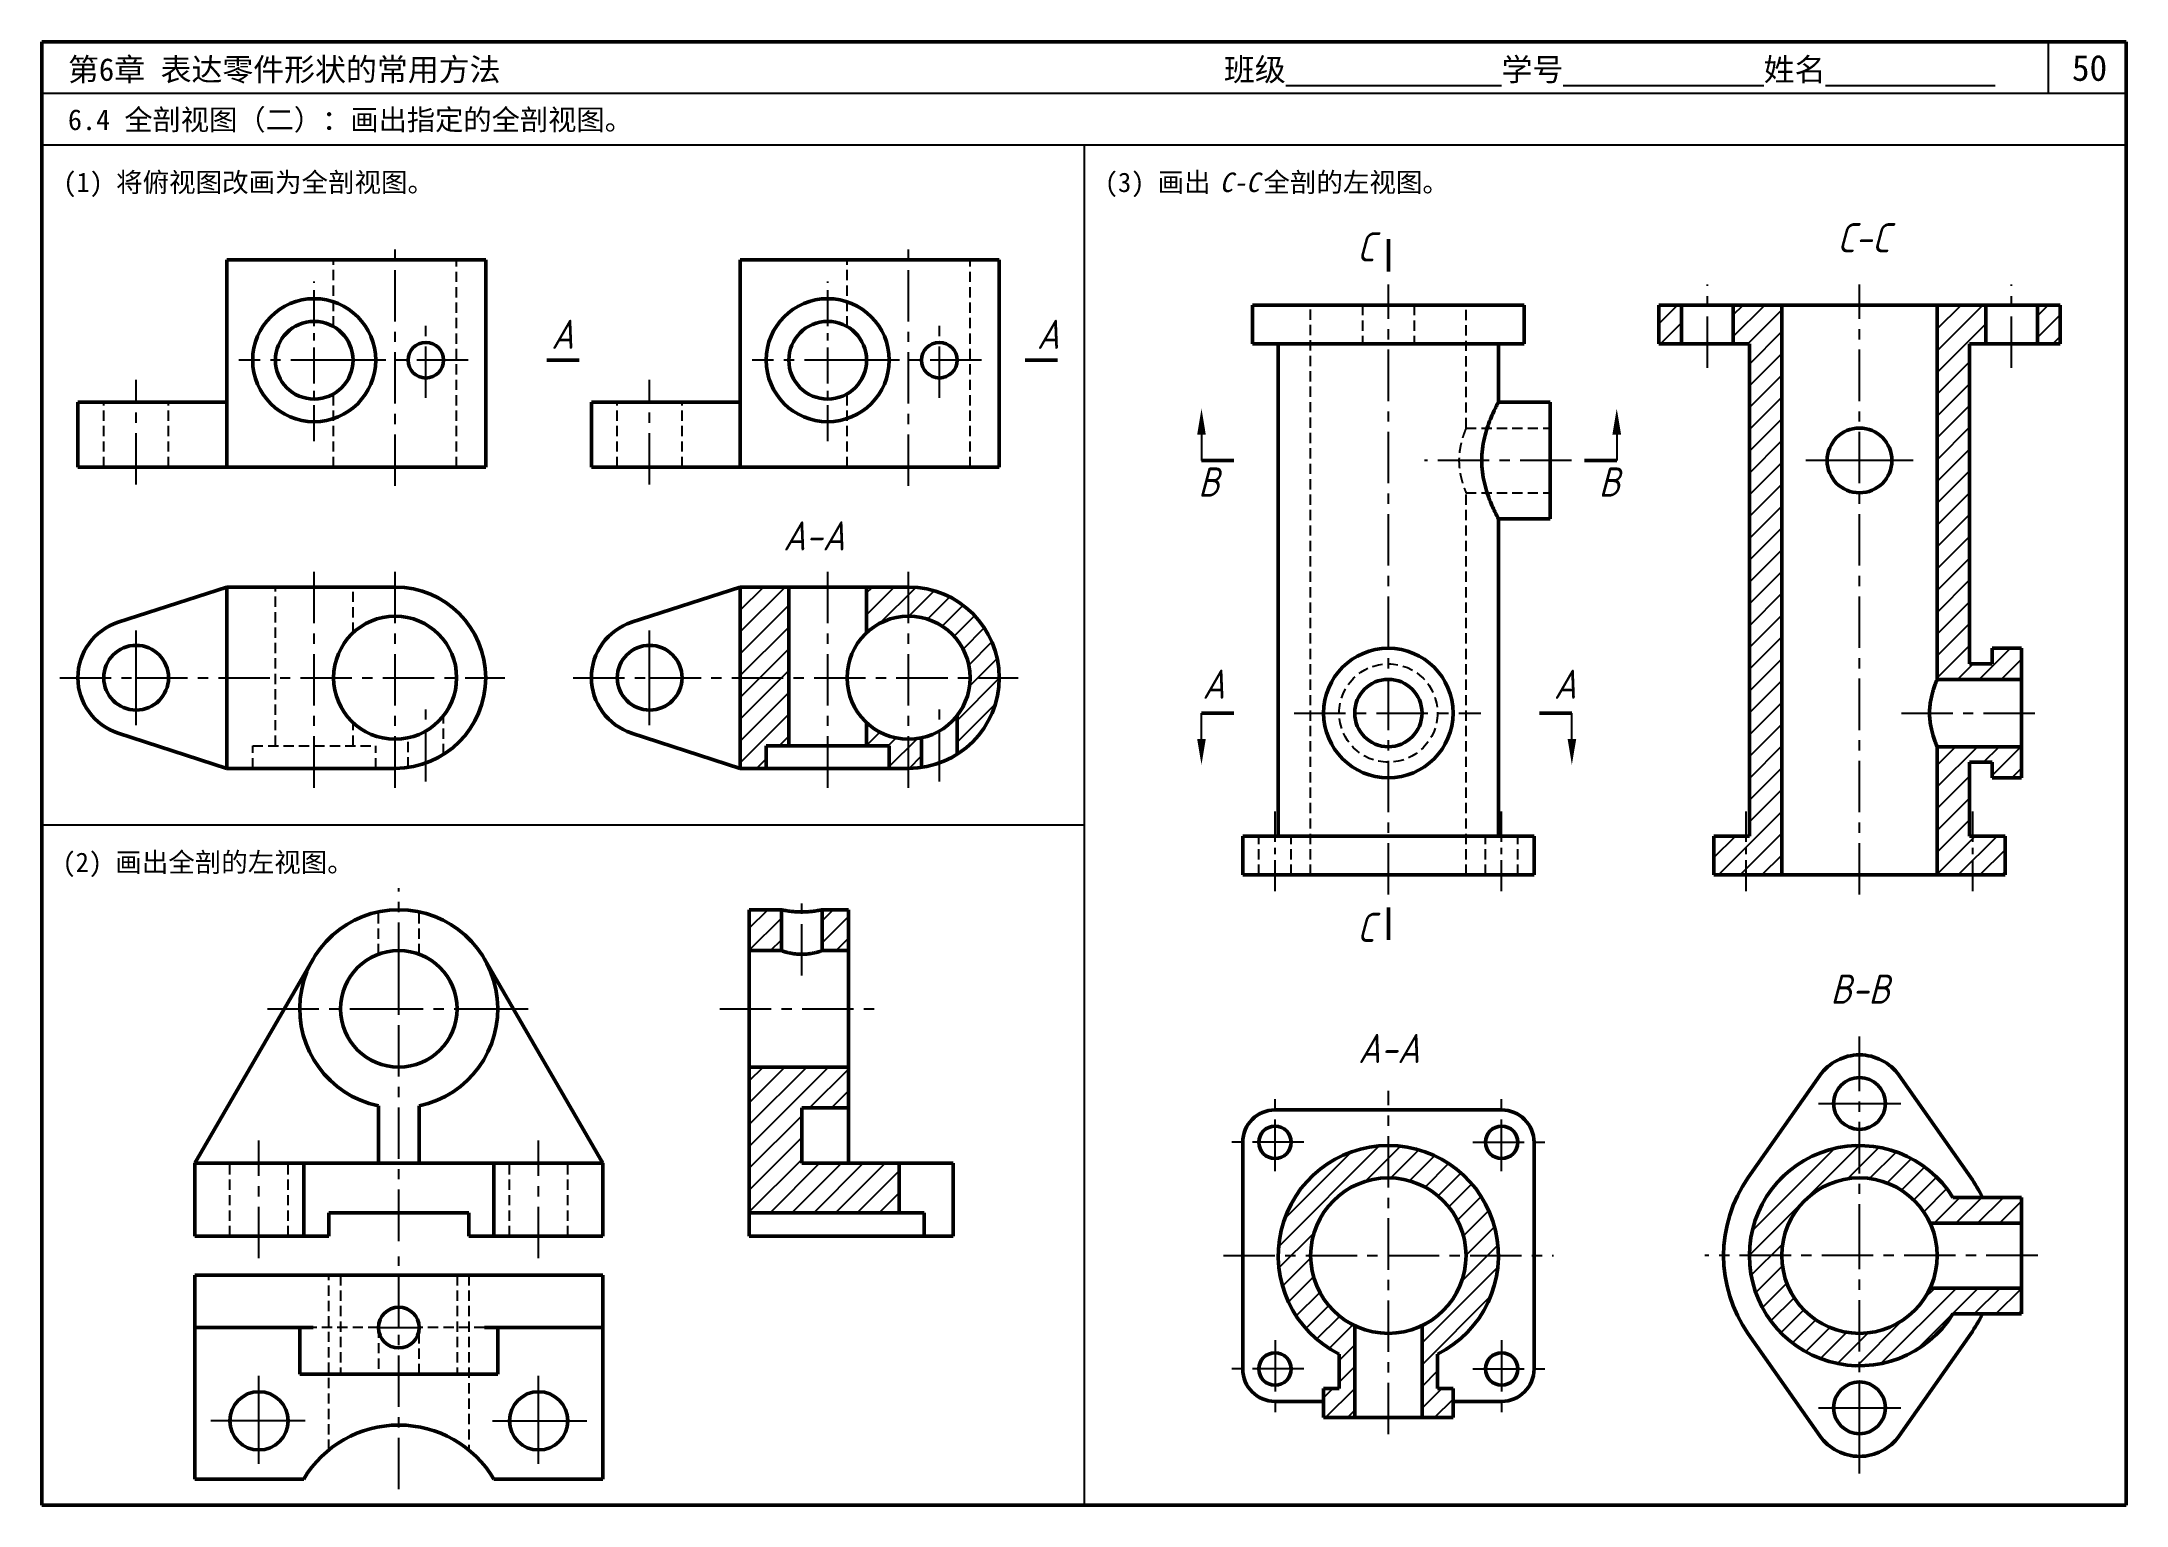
# Model space of a CAD drawing. Header units: millimetres. Extents: x 0 to 322, y 0 to 226.
import ezdxf

# ---------------------------------------------------------------- set-up
doc = ezdxf.new("R2010")
doc.units = ezdxf.units.MM
doc.header["$LTSCALE"] = 0.25
doc.linetypes.add('CENTER', pattern=[50.8, 31.75, -6.35, 6.35, -6.35])
doc.linetypes.add('HIDDEN', pattern=[9.525, 6.35, -3.175])
for name, color, linetype in [('点画线层', 7, 'CENTER'), ('答案', 1, 'Continuous'), ('细实线层', 7, 'Continuous'), ('虚线层', 7, 'HIDDEN')]:
    doc.layers.add(name, color=color, linetype=linetype)
doc.layers.add('粗实线层', color=7, linetype='Continuous', lineweight=50)
doc.styles.get("Standard").update_dxf_attribs({"font": 'gbeitc.shx', "height": 4.5, "bigfont": 'gbcbig.shx'})
doc.styles.add('宋体', font='SimSun.ttf', dxfattribs={"height": 3.5})
doc.styles.add('宋体-斜体', font='SimSun.ttf', dxfattribs={"oblique": 15, "height": 3})
pattern_1 = [(45, (-6, -2.1765), (-1.683798, 1.683798), [])]

msp = doc.modelspace()

# ---------------------------------------------------------------- hatches: boundary and pattern name
at = {"layer": '答案'}
h = msp.add_hatch(dxfattribs=at)
h.set_pattern_fill('ANSI31', color=256, scale=0.75)
h.paths.add_polyline_path([(253.29, 185.34), (249.79, 185.34), (249.79, 179.34), (253.29, 179.34)])
h.paths.add_polyline_path([(268.79, 185.34), (261.29, 185.34), (261.29, 179.34), (263.79, 179.34), (263.79, 103.34), (263.29, 103.34), (263.29, 97.34), (268.79, 97.34)])
h.paths.add_polyline_path([(263.29, 103.34), (258.29, 103.34), (258.29, 97.34), (263.29, 97.34)])
h.paths.add_polyline_path([(311.79, 185.34), (308.29, 185.34), (308.29, 179.34), (311.79, 179.34)])
h.paths.add_polyline_path([(300.29, 185.34), (292.79, 185.34), (292.79, 127.54), (305.79, 127.54), (305.79, 132.34), (301.29, 132.34), (301.29, 129.94), (297.79, 129.94), (297.79, 179.34), (300.29, 179.34)])
h.paths.add_polyline_path([(297.79, 114.74), (301.29, 114.74), (301.29, 112.34), (305.79, 112.34), (305.79, 117.14), (292.79, 117.14), (292.79, 97.34), (298.29, 97.34), (298.29, 103.34), (297.79, 103.34)])
h.paths.add_polyline_path([(303.29, 103.34), (298.29, 103.34), (298.29, 97.34), (303.29, 97.34)], flags=17)
h = msp.add_hatch(dxfattribs=at)
h.set_pattern_fill('ANSI31', color=256, scale=0.75)
h.paths.add_polyline_path([(115.41, 141.79), (107.91, 141.79), (107.91, 127.79), (115.41, 127.79)])
h.paths.add_polyline_path([(115.41, 127.79), (107.91, 127.79), (107.91, 113.79), (111.91, 113.79), (111.91, 117.29), (115.41, 117.29)])
h.paths.add_polyline_path([(133.91, 141.79), (127.41, 141.79), (127.41, 134.72, -0.190641), (133.91, 137.29)])
h.paths.add_polyline_path([(133.91, 141.79), (133.91, 137.29, -0.414214), (143.41, 127.79), (147.91, 127.79, 0.414214)])
h.paths.add_polyline_path([(147.91, 127.79), (143.41, 127.79, -0.166731), (141.41, 121.96), (141.41, 115.97, 0.256792)])
h.paths.add_polyline_path([(135.91, 118.5, -0.053078), (133.91, 118.29), (133.91, 113.79, 0.035852), (135.91, 113.93)])
h.paths.add_polyline_path([(133.91, 118.29, -0.190641), (127.41, 120.86), (127.41, 117.29), (130.91, 117.29), (130.91, 113.79), (133.91, 113.79)])
h = msp.add_hatch(dxfattribs=at)
h.set_pattern_fill('ANSI31', color=256, scale=0.75)
h.paths.add_polyline_path([(114.25, 91.96), (109.3, 91.96), (109.3, 85.66), (114.25, 85.66)])
h.paths.add_polyline_path([(124.6, 91.96), (120.55, 91.96), (120.55, 85.66), (124.6, 85.66)])
h = msp.add_hatch(dxfattribs=at)
h.set_pattern_fill('ANSI31', color=256, scale=0.75)
h.paths.add_polyline_path([(124.6, 67.66), (109.3, 67.66), (109.3, 45.16), (132.45, 45.16), (132.45, 52.81), (117.4, 52.81), (117.4, 61.36), (124.6, 61.36)])
at = {"layer": '细实线层'}
h = msp.add_hatch(dxfattribs=at)
h.set_pattern_fill('ANSI31', color=256, scale=0.75, style=0)
h.set_pattern_definition(pattern_1)
h.paths.add_polyline_path([(213.21, 27.74), (213.21, 13.55), (218.01, 13.55), (218.01, 18.05), (215.61, 18.05), (215.61, 23.34, 4.237708), (200.41, 23.34), (200.41, 18.05), (198.01, 18.05), (198.01, 13.55), (202.81, 13.55), (202.81, 27.74, -4.387462)])
h = msp.add_hatch(dxfattribs=at)
h.set_pattern_fill('ANSI31', color=256, scale=0.75, style=0)
h.set_pattern_definition(pattern_1)
h.paths.add_polyline_path([(295.22, 29.55), (305.79, 29.55), (305.79, 33.55), (291.7, 33.55, -4.581742), (291.7, 43.55), (305.79, 43.55), (305.79, 47.55), (295.22, 47.55, 3.491356)])

# ---------------------------------------------------------------- linework, layer by layer
at = {"lineweight": 50}
for p, q in [((322, 226), (0, 226)), ((0, 226), (0, 0)), ((322, 0), (322, 226)), ((0, 0), (322, 0))]:
    msp.add_line(p, q, dxfattribs=at)
for p, q in [((310, 218), (310, 226)), ((322, 218), (0, 218)), ((322, 210), (0, 210)), ((161, 210), (161, 0)), ((161, 105), (0, 105))]:
    msp.add_line(p, q)
at = {"layer": '点画线层'}
for p, q in [((54.59, 157.41), (54.59, 195.51)), ((133.91, 157.41), (133.91, 195.51)), ((208.01, 94.31), (208.01, 188.5)), ((280.79, 94.31), (280.79, 188.5)), ((59.34, 171), (59.34, 182.65)), ((138.66, 171), (138.66, 182.65)), ((46.43, 176.82), (30.43, 176.82)), ((65.86, 176.82), (46.43, 176.82)), ((125.75, 176.82), (109.75, 176.82)), ((145.18, 176.82), (125.75, 176.82)), ((14.59, 157.61), (14.59, 173.8)), ((93.91, 157.61), (93.91, 173.8)), ((236.29, 161.34), (213.61, 161.34)), ((42.09, 110.81), (42.09, 145.35)), ((54.59, 110.81), (54.59, 145.35)), ((121.41, 110.81), (121.41, 145.35)), ((133.91, 110.81), (133.91, 145.35)), ((2.78, 127.79), (14.59, 127.79)), ((14.59, 127.79), (71.52, 127.79)), ((82.1, 127.79), (93.91, 127.79)), ((93.91, 127.79), (150.84, 127.79)), ((59.34, 111.79), (59.34, 123.44)), ((193.48, 122.34), (222.28, 122.34)), ((55.16, 82.06), (55.16, 95.3)), ((55.16, 76.66), (55.16, 82.06)), ((34.89, 76.66), (51.55, 76.66)), ((51, 76.66), (67.51, 76.66)), ((55.16, 40.81), (55.16, 76.66)), ((67.51, 76.66), (75.14, 76.66)), ((280.79, 66.05), (280.79, 72.41)), ((280.79, 38.55), (280.79, 66.05)), ((190.51, 51.61), (190.51, 62.84)), ((208.01, 10.98), (208.01, 63.99)), ((225.51, 51.61), (225.51, 62.84)), ((33.56, 38.16), (33.56, 56.32)), ((76.76, 38.16), (76.76, 56.32)), ((194.95, 56.05), (183.72, 56.05)), ((221.07, 56.05), (232.3, 56.05)), ((55.16, 27.44), (55.16, 38.42)), ((182.54, 38.55), (233.53, 38.55)), ((308.31, 38.55), (256.88, 38.55)), ((280.79, 11.05), (280.79, 38.55)), ((52.01, 27.44), (58.31, 27.44)), ((55.16, 2.5), (55.16, 27.44)), ((190.51, 25.49), (190.51, 14.26)), ((225.51, 25.49), (225.51, 14.26)), ((194.95, 21.05), (183.72, 21.05)), ((221.07, 21.05), (232.3, 21.05)), ((280.79, 4.93), (280.79, 11.05))]:
    msp.add_line(p, q, dxfattribs=at)
at = {"layer": '点画线层', "ltscale": 0.7}
for p, q in [((42.09, 164.32), (42.09, 188.99)), ((121.41, 164.32), (121.41, 188.99))]:
    msp.add_line(p, q, dxfattribs=at)
at = {"layer": '点画线层', "ltscale": 0.6}
for p, q in [((190.51, 94.85), (190.51, 107.15)), ((225.51, 94.85), (225.51, 107.15))]:
    msp.add_line(p, q, dxfattribs=at)
at = {"layer": '答案', "linetype": 'CENTER'}
for p, q in [((257.29, 175.62), (257.29, 188.5)), ((304.29, 175.62), (304.29, 188.5)), ((138.66, 111.79), (138.66, 123.44)), ((287.25, 122.34), (308.06, 122.34)), ((117.4, 81.82), (117.4, 94.32)), ((104.75, 76.66), (129.28, 76.66))]:
    msp.add_line(p, q, dxfattribs=at)
at = {"layer": '答案', "lineweight": 50}
for p, q in [((249.79, 185.34), (249.79, 179.34)), ((253.29, 185.34), (249.79, 185.34)), ((253.29, 185.34), (261.29, 185.34)), ((253.29, 179.34), (253.29, 185.34)), ((261.29, 185.34), (261.29, 179.34)), ((268.79, 185.34), (261.29, 185.34)), ((268.79, 185.34), (292.79, 185.34)), ((268.79, 97.34), (268.79, 185.34)), ((292.79, 185.34), (292.79, 127.54)), ((300.29, 185.34), (292.79, 185.34)), ((300.29, 185.34), (308.29, 185.34)), ((300.29, 179.34), (300.29, 185.34)), ((311.79, 185.34), (308.29, 185.34)), ((308.29, 185.34), (308.29, 179.34)), ((311.79, 179.34), (311.79, 185.34)), ((249.79, 179.34), (253.29, 179.34)), ((261.29, 179.34), (253.29, 179.34)), ((261.29, 179.34), (263.79, 179.34)), ((263.79, 179.34), (263.79, 103.34)), ((297.79, 179.34), (300.29, 179.34)), ((297.79, 129.94), (297.79, 179.34)), ((308.29, 179.34), (300.29, 179.34)), ((308.29, 179.34), (311.79, 179.34)), ((91.13, 136.35), (107.91, 141.79)), ((107.91, 141.79), (107.91, 113.79)), ((115.41, 141.79), (107.91, 141.79)), ((115.41, 141.79), (127.41, 141.79)), ((115.41, 117.29), (115.41, 141.79)), ((133.91, 141.79), (127.41, 141.79)), ((127.41, 141.79), (127.41, 134.72)), ((301.29, 132.34), (301.29, 129.94)), ((305.79, 132.34), (301.29, 132.34)), ((305.79, 127.54), (305.79, 132.34)), ((301.29, 129.94), (297.79, 129.94)), ((292.79, 127.54), (305.79, 127.54)), ((305.79, 127.54), (305.79, 117.14)), ((107.91, 113.79), (91.13, 119.23)), ((127.41, 120.86), (127.41, 117.29)), ((141.41, 121.96), (141.41, 115.97)), ((111.91, 117.29), (115.41, 117.29)), ((111.91, 113.79), (111.91, 117.29)), ((127.41, 117.29), (115.41, 117.29)), ((127.41, 117.29), (130.91, 117.29)), ((130.91, 117.29), (130.91, 113.79)), ((135.91, 113.93), (135.91, 118.5)), ((292.79, 117.14), (292.79, 97.34)), ((305.79, 117.14), (292.79, 117.14)), ((305.79, 112.34), (305.79, 117.14)), ((107.91, 113.79), (111.91, 113.79)), ((130.91, 113.79), (111.91, 113.79)), ((130.91, 113.79), (133.91, 113.79)), ((297.79, 114.74), (301.29, 114.74)), ((297.79, 103.34), (297.79, 114.74)), ((301.29, 114.74), (301.29, 112.34)), ((301.29, 112.34), (305.79, 112.34)), ((263.79, 103.34), (258.29, 103.34)), ((258.29, 103.34), (258.29, 97.34)), ((303.29, 103.34), (297.79, 103.34)), ((303.29, 97.34), (303.29, 103.34)), ((258.29, 97.34), (268.79, 97.34)), ((292.79, 97.34), (268.79, 97.34)), ((292.79, 97.34), (303.29, 97.34)), ((109.3, 91.96), (109.3, 85.66)), ((114.25, 91.96), (109.3, 91.96)), ((114.25, 85.66), (114.25, 91.96)), ((124.6, 91.96), (120.55, 91.96)), ((120.55, 91.96), (120.55, 85.66)), ((124.6, 85.66), (124.6, 91.96)), ((109.3, 67.66), (109.3, 85.66)), ((109.3, 85.66), (114.25, 85.66)), ((120.55, 85.66), (124.6, 85.66)), ((124.6, 85.66), (124.6, 67.66)), ((109.3, 67.66), (109.3, 45.16)), ((124.6, 67.66), (109.3, 67.66)), ((124.6, 52.81), (124.6, 67.66)), ((124.6, 61.36), (117.4, 61.36)), ((117.4, 61.36), (117.4, 52.81)), ((132.45, 52.81), (117.4, 52.81)), ((140.8, 52.81), (132.45, 52.81)), ((132.45, 45.16), (132.45, 52.81)), ((140.8, 41.56), (140.8, 52.81)), ((109.3, 41.56), (109.3, 45.16)), ((109.3, 45.16), (132.45, 45.16)), ((132.45, 45.16), (136.29, 45.16)), ((136.29, 45.16), (136.29, 41.56)), ((136.29, 41.56), (109.3, 41.56)), ((136.29, 41.56), (140.8, 41.56))]:
    msp.add_line(p, q, dxfattribs=at)
at = {"layer": '答案'}
msp.add_line((289.07, 161.34), (272.48, 161.34), dxfattribs=at)
at = {"layer": '答案', "linetype": 'CENTER', "ltscale": 0.6}
for p, q in [((263.29, 94.85), (263.29, 107.15)), ((298.29, 94.85), (298.29, 107.15))]:
    msp.add_line(p, q, dxfattribs=at)
at = {"layer": '答案', "lineweight": 50}
for centre, radius in [((280.79, 161.34), 5), ((133.91, 127.79), 9.5), ((93.91, 127.79), 5)]:
    msp.add_circle(centre, radius, dxfattribs=at)
for centre, radius, start, end in [((133.91, 127.79), 14, 270, 90), ((93.91, 127.79), 9, 107.9628, 252.0372)]:
    msp.add_arc(centre, radius, start, end, dxfattribs=at)
for points, knots in [([(292.79, 117.14), (292.79, 117.14), (292.78, 117.17), (292.72, 117.3), (292.68, 117.4), (292.57, 117.67), (292.51, 117.84), (292.37, 118.22), (292.29, 118.43), (292.14, 118.89), (292.07, 119.15), (291.92, 119.71), (291.85, 120.01), (291.73, 120.65), (291.69, 120.99), (291.62, 121.66), (291.61, 122), (291.61, 122.67), (291.62, 123.01), (291.69, 123.68), (291.73, 124.02), (291.85, 124.66), (291.92, 124.96), (292.07, 125.53), (292.14, 125.78), (292.29, 126.24), (292.37, 126.46), (292.51, 126.84), (292.57, 127), (292.68, 127.27), (292.72, 127.37), (292.78, 127.5), (292.79, 127.54), (292.79, 127.54)], [7.951084, 7.951084, 7.951084, 7.951084, 8.944256, 8.944256, 9.937428, 9.937428, 10.930599, 10.930599, 11.923771, 11.923771, 12.91837, 12.91837, 13.91297, 13.91297, 14.907569, 14.907569, 15.902168, 15.902168, 16.896767, 16.896767, 17.891367, 17.891367, 18.885966, 18.885966, 19.880565, 19.880565, 20.873737, 20.873737, 21.866909, 21.866909, 22.860081, 22.860081, 23.853252, 23.853252, 23.853252, 23.853252]), ([(114.25, 91.96), (114.25, 91.96), (114.27, 91.95), (114.35, 91.94), (114.41, 91.92), (114.57, 91.89), (114.67, 91.87), (114.9, 91.83), (115.03, 91.81), (115.31, 91.77), (115.47, 91.75), (115.81, 91.71), (116, 91.69), (116.39, 91.66), (116.59, 91.65), (117, 91.63), (117.2, 91.63), (117.6, 91.63), (117.8, 91.63), (118.21, 91.65), (118.41, 91.66), (118.8, 91.69), (118.99, 91.71), (119.33, 91.75), (119.49, 91.77), (119.77, 91.81), (119.9, 91.83), (120.13, 91.87), (120.23, 91.89), (120.39, 91.92), (120.45, 91.94), (120.53, 91.95), (120.55, 91.96), (120.55, 91.96)], [5.289922, 5.289922, 5.289922, 5.289922, 5.951142, 5.951142, 6.612361, 6.612361, 7.273581, 7.273581, 7.9348, 7.9348, 8.596061, 8.596061, 9.257322, 9.257322, 9.918583, 9.918583, 10.579845, 10.579845, 11.241106, 11.241106, 11.902367, 11.902367, 12.563628, 12.563628, 13.224889, 13.224889, 13.886109, 13.886109, 14.547328, 14.547328, 15.208547, 15.208547, 15.869767, 15.869767, 15.869767, 15.869767]), ([(120.55, 85.66), (120.55, 85.66), (120.53, 85.65), (120.45, 85.62), (120.39, 85.6), (120.23, 85.55), (120.13, 85.52), (119.9, 85.45), (119.77, 85.41), (119.49, 85.34), (119.33, 85.3), (118.99, 85.23), (118.81, 85.2), (118.42, 85.15), (118.22, 85.12), (117.81, 85.09), (117.6, 85.09), (117.2, 85.09), (117, 85.09), (116.59, 85.12), (116.39, 85.15), (116, 85.2), (115.81, 85.23), (115.47, 85.3), (115.31, 85.34), (115.04, 85.41), (114.9, 85.45), (114.67, 85.52), (114.57, 85.55), (114.41, 85.6), (114.35, 85.62), (114.27, 85.65), (114.25, 85.66), (114.25, 85.66)], [5.322738, 5.322738, 5.322738, 5.322738, 5.987891, 5.987891, 6.653043, 6.653043, 7.318196, 7.318196, 7.983348, 7.983348, 8.64888, 8.64888, 9.314412, 9.314412, 9.979944, 9.979944, 10.645476, 10.645476, 11.311008, 11.311008, 11.976541, 11.976541, 12.642073, 12.642073, 13.307605, 13.307605, 13.972757, 13.972757, 14.63791, 14.63791, 15.303062, 15.303062, 15.968215, 15.968215, 15.968215, 15.968215])]:
    msp.add_open_spline(points, degree=3, knots=knots, dxfattribs=at)
at = {"layer": '粗实线层'}
for p, q in [((208.01, 195.5), (208.01, 190.5)), ((28.59, 170.32), (28.59, 192.32)), ((54.59, 192.32), (28.59, 192.32)), ((68.59, 192.32), (54.59, 192.32)), ((68.59, 160.32), (68.59, 192.32)), ((107.91, 170.32), (107.91, 192.32)), ((133.91, 192.32), (107.91, 192.32)), ((147.91, 192.32), (133.91, 192.32)), ((147.91, 160.32), (147.91, 192.32)), ((187.01, 185.34), (190.82, 185.34)), ((187.01, 185.34), (187.01, 179.34)), ((190.82, 185.34), (201.87, 185.34)), ((201.87, 185.34), (214.15, 185.34)), ((214.15, 185.34), (225.2, 185.34)), ((225.2, 185.34), (229.01, 185.34)), ((229.01, 185.34), (229.01, 179.34)), ((187.01, 179.34), (190.82, 179.34)), ((190.82, 179.34), (201.87, 179.34)), ((191.01, 103.34), (191.01, 179.34)), ((201.87, 179.34), (214.15, 179.34)), ((214.15, 179.34), (225.2, 179.34)), ((225.01, 170.34), (225.01, 179.34)), ((225.2, 179.34), (229.01, 179.34)), ((78.02, 176.82), (83.02, 176.82)), ((151.9, 176.82), (156.9, 176.82)), ((11.81, 170.32), (5.59, 170.32)), ((5.59, 160.32), (5.59, 170.32)), ((28.59, 170.32), (11.81, 170.32)), ((28.59, 160.32), (28.59, 170.32)), ((91.13, 170.32), (84.91, 170.32)), ((84.91, 160.32), (84.91, 170.32)), ((107.91, 170.32), (91.13, 170.32)), ((107.91, 160.32), (107.91, 170.32)), ((225.01, 170.34), (233.01, 170.34)), ((233.01, 170.34), (233.01, 161.34)), ((179.15, 161.34), (184.15, 161.34)), ((233.01, 161.34), (233.01, 152.34)), ((238.29, 161.34), (243.29, 161.34)), ((5.59, 160.32), (11.81, 160.32)), ((11.81, 160.32), (28.59, 160.32)), ((54.59, 160.32), (28.59, 160.32)), ((68.59, 160.32), (54.59, 160.32)), ((84.91, 160.32), (91.13, 160.32)), ((91.13, 160.32), (107.91, 160.32)), ((133.91, 160.32), (107.91, 160.32)), ((147.91, 160.32), (133.91, 160.32)), ((225.01, 103.34), (225.01, 152.34)), ((225.01, 152.34), (233.01, 152.34)), ((11.81, 136.35), (28.59, 141.79)), ((28.59, 141.79), (54.59, 141.79)), ((28.59, 113.79), (28.59, 141.79)), ((28.59, 113.79), (11.81, 119.23)), ((179.15, 122.34), (184.15, 122.34)), ((231.36, 122.34), (236.36, 122.34)), ((54.59, 113.79), (28.59, 113.79)), ((185.51, 97.34), (185.51, 103.34)), ((190.51, 103.34), (185.51, 103.34)), ((225.51, 103.34), (190.51, 103.34)), ((230.51, 103.34), (225.51, 103.34)), ((230.51, 97.34), (230.51, 103.34)), ((185.51, 97.34), (190.51, 97.34)), ((190.51, 97.34), (225.51, 97.34)), ((225.51, 97.34), (230.51, 97.34)), ((208.01, 87.31), (208.01, 92.31)), ((23.66, 52.81), (41.93, 84.33)), ((68.4, 84.33), (86.66, 52.81)), ((263.61, 50.61), (274.66, 66.36)), ((286.93, 66.36), (297.98, 50.61)), ((52.01, 52.81), (52.01, 61.68)), ((58.31, 61.68), (58.31, 52.81)), ((190.51, 61.05), (225.51, 61.05)), ((185.51, 21.05), (185.51, 56.05)), ((230.51, 56.05), (230.51, 21.05)), ((23.66, 41.56), (23.66, 52.81)), ((40.47, 52.81), (23.66, 52.81)), ((40.47, 41.56), (40.47, 52.81)), ((69.86, 52.81), (40.47, 52.81)), ((69.86, 41.56), (69.86, 52.81)), ((86.66, 52.81), (69.86, 52.81)), ((86.66, 41.56), (86.66, 52.81)), ((44.36, 45.16), (65.96, 45.16)), ((44.36, 41.56), (44.36, 45.16)), ((65.96, 45.16), (65.96, 41.56)), ((305.79, 47.55), (295.22, 47.55)), ((305.79, 43.55), (305.79, 47.55)), ((291.7, 43.55), (305.79, 43.55)), ((305.79, 43.55), (305.79, 33.55)), ((23.66, 41.56), (40.47, 41.56)), ((40.47, 41.56), (44.36, 41.56)), ((65.96, 41.56), (69.86, 41.56)), ((69.86, 41.56), (86.66, 41.56)), ((23.66, 27.44), (23.66, 35.54)), ((23.66, 35.54), (41.93, 35.54)), ((41.93, 35.54), (68.4, 35.54)), ((68.4, 35.54), (86.66, 35.54)), ((86.66, 35.54), (86.66, 27.44)), ((305.79, 33.55), (291.7, 33.55)), ((305.79, 29.55), (305.79, 33.55)), ((295.22, 29.55), (305.79, 29.55)), ((23.66, 27.44), (41.93, 27.44)), ((23.66, 4.04), (23.66, 27.44)), ((39.86, 27.44), (39.86, 20.24)), ((68.4, 27.44), (86.66, 27.44)), ((70.46, 27.44), (70.46, 20.24)), ((86.66, 27.44), (86.66, 4.04)), ((202.81, 13.55), (202.81, 27.74)), ((213.21, 27.74), (213.21, 13.55)), ((274.66, 10.74), (263.61, 26.49)), ((297.98, 26.49), (286.93, 10.74)), ((200.41, 23.34), (200.41, 18.05)), ((215.61, 18.05), (215.61, 23.34)), ((39.86, 20.24), (70.46, 20.24)), ((198.01, 18.05), (198.01, 13.55)), ((200.41, 18.05), (198.01, 18.05)), ((218.01, 18.05), (215.61, 18.05)), ((218.01, 13.55), (218.01, 18.05)), ((198.01, 16.05), (190.51, 16.05)), ((198.01, 13.55), (202.81, 13.55)), ((213.21, 13.55), (202.81, 13.55)), ((213.21, 13.55), (218.01, 13.55)), ((225.51, 16.05), (218.01, 16.05)), ((40.47, 4.04), (23.66, 4.04)), ((86.66, 4.04), (69.86, 4.04))]:
    msp.add_line(p, q, dxfattribs=at)
for centre, radius in [((42.09, 176.82), 9.5), ((121.41, 176.82), 9.5), ((42.09, 176.82), 6), ((121.41, 176.82), 6), ((59.34, 176.82), 2.75), ((138.66, 176.82), 2.75), ((54.59, 127.79), 9.5), ((14.59, 127.79), 5), ((208.01, 122.34), 10), ((208.01, 122.34), 5.2), ((55.16, 76.66), 9), ((280.79, 62.05), 4), ((190.51, 56.05), 2.5), ((225.51, 56.05), 2.5), ((208.01, 38.55), 12), ((280.79, 38.55), 12), ((55.16, 27.44), 3.15), ((190.51, 21.05), 2.5), ((225.51, 21.05), 2.5), ((33.56, 13.04), 4.5), ((76.76, 13.04), 4.5), ((280.79, 15.05), 4)]:
    msp.add_circle(centre, radius, dxfattribs=at)
for centre, radius, start, end in [((54.59, 127.79), 14, 270, 90), ((14.59, 127.79), 9, 107.9628, 252.0372), ((55.16, 76.66), 15.3, 281.8812, 258.1188), ((280.79, 62.05), 7.5, 35.0624, 144.9376), ((190.51, 56.05), 5, 90, 180), ((225.51, 56.05), 5, 0, 90), ((208.01, 38.55), 17, 296.5551, 243.4449), ((280.79, 38.55), 17, 31.9657, 328.0343), ((280.79, 38.55), 21, 144.9376, 215.0624), ((280.79, 38.55), 21, 25.3769, 35.0624), ((280.79, 38.55), 21, 324.9376, 334.6231), ((190.51, 21.05), 5, 180, 270), ((225.51, 21.05), 5, 270, 0), ((55.16, -4.71), 17.1, 30.7769, 149.2231), ((280.79, 15.05), 7.5, 215.0624, 324.9376)]:
    msp.add_arc(centre, radius, start, end, dxfattribs=at)
msp.add_open_spline([(225.01, 152.34), (225.01, 152.34), (224.98, 152.39), (224.86, 152.63), (224.77, 152.8), (224.54, 153.27), (224.4, 153.55), (224.1, 154.21), (223.93, 154.58), (223.62, 155.37), (223.45, 155.81), (223.13, 156.78), (222.98, 157.31), (222.72, 158.41), (222.61, 158.99), (222.47, 160.16), (222.43, 160.76), (222.43, 161.92), (222.47, 162.51), (222.61, 163.68), (222.72, 164.26), (222.98, 165.36), (223.13, 165.89), (223.45, 166.86), (223.62, 167.31), (223.93, 168.09), (224.1, 168.46), (224.4, 169.12), (224.54, 169.41), (224.77, 169.87), (224.86, 170.05), (224.98, 170.28), (225.01, 170.34), (225.01, 170.34)], degree=3, knots=[13.877576, 13.877576, 13.877576, 13.877576, 15.609189, 15.609189, 17.340803, 17.340803, 19.072417, 19.072417, 20.804031, 20.804031, 22.541811, 22.541811, 24.279591, 24.279591, 26.017371, 26.017371, 27.755151, 27.755151, 29.492932, 29.492932, 31.230712, 31.230712, 32.968492, 32.968492, 34.706272, 34.706272, 36.437886, 36.437886, 38.1695, 38.1695, 39.901113, 39.901113, 41.632727, 41.632727, 41.632727, 41.632727], dxfattribs=at)
at = {"layer": '细实线层'}
for p, q in [((179.15, 165.34), (179.15, 161.34)), ((243.29, 165.34), (243.29, 161.34)), ((91.13, 136.35), (107.91, 141.79)), ((107.91, 141.79), (133.91, 141.79)), ((14.59, 120.48), (14.59, 135.08)), ((93.91, 120.48), (93.91, 135.08)), ((107.91, 113.79), (91.13, 119.23)), ((179.15, 118.34), (179.15, 122.34)), ((236.36, 118.34), (236.36, 122.34)), ((133.91, 113.79), (107.91, 113.79)), ((276.79, 97.34), (284.79, 97.34)), ((274.46, 62.05), (287.17, 62.05)), ((109.3, 41.56), (109.3, 46.06)), ((109.3, 41.56), (113.8, 41.56)), ((33.56, 6.38), (33.56, 20)), ((76.76, 6.38), (76.76, 20)), ((40.68, 13.04), (26.12, 13.04)), ((69.65, 13.04), (84.21, 13.04)), ((274.46, 15.05), (287.17, 15.05))]:
    msp.add_line(p, q, dxfattribs=at)
for centre, radius, start, end in [((133.91, 127.79), 14, 270, 90), ((93.91, 127.79), 9, 107.9628, 252.0372)]:
    msp.add_arc(centre, radius, start, end, dxfattribs=at)
for points in [[(178.48, 165.34), (179.81, 165.34), (179.15, 169.34)], [(242.62, 165.34), (243.96, 165.34), (243.29, 169.34)], [(179.81, 118.34), (178.48, 118.34), (179.15, 114.34)], [(237.03, 118.34), (235.7, 118.34), (236.36, 114.34)]]:
    msp.add_solid(points, dxfattribs=at)
at = {"layer": '虚线层'}
for p, q in [((45.09, 182.02), (45.09, 192.32)), ((64.09, 160.32), (64.09, 192.32)), ((124.41, 182.02), (124.41, 192.32)), ((143.41, 160.32), (143.41, 192.32)), ((196.01, 97.34), (196.01, 185.34)), ((204.01, 185.34), (204.01, 179.34)), ((212.01, 185.34), (212.01, 179.34)), ((220.01, 166.34), (220.01, 185.34)), ((45.09, 160.32), (45.09, 171.63)), ((124.41, 160.32), (124.41, 171.63)), ((9.59, 160.32), (9.59, 170.32)), ((19.59, 160.32), (19.59, 170.32)), ((88.91, 160.32), (88.91, 170.32)), ((98.91, 160.32), (98.91, 170.32)), ((220.01, 166.34), (233.01, 166.34)), ((220.01, 97.34), (220.01, 156.34)), ((220.01, 156.34), (233.01, 156.34)), ((36.09, 117.29), (36.09, 141.79)), ((48.09, 134.72), (48.09, 141.79)), ((48.09, 117.29), (48.09, 120.86)), ((62.09, 115.97), (62.09, 121.96)), ((32.59, 117.29), (51.59, 117.29)), ((32.59, 113.79), (32.59, 117.29)), ((51.59, 113.79), (51.59, 117.29)), ((56.59, 113.93), (56.59, 118.5)), ((188.01, 97.34), (188.01, 103.34)), ((193.01, 97.34), (193.01, 103.34)), ((223.01, 97.34), (223.01, 103.34)), ((228.01, 97.34), (228.01, 103.34)), ((52.01, 85.09), (52.01, 91.63)), ((58.31, 85.09), (58.31, 91.63)), ((29.06, 41.56), (29.06, 52.81)), ((38.06, 41.56), (38.06, 52.81)), ((72.26, 41.56), (72.26, 52.81)), ((81.26, 41.56), (81.26, 52.81)), ((44.36, 8.55), (44.36, 35.54)), ((46.16, 35.54), (46.16, 20.24)), ((64.16, 35.54), (64.16, 20.24)), ((65.96, 35.54), (65.96, 8.55)), ((52.01, 27.44), (41.93, 27.44)), ((52.01, 27.44), (52.01, 20.24)), ((68.4, 27.44), (58.31, 27.44)), ((58.31, 20.24), (58.31, 27.44))]:
    msp.add_line(p, q, dxfattribs=at)
msp.add_circle((208.01, 122.34), 7.6, dxfattribs=at)
msp.add_open_spline([(220.01, 166.34), (220.01, 166.34), (220, 166.31), (219.95, 166.18), (219.91, 166.08), (219.81, 165.82), (219.75, 165.66), (219.62, 165.3), (219.55, 165.09), (219.41, 164.65), (219.34, 164.4), (219.21, 163.86), (219.14, 163.57), (219.04, 162.95), (218.99, 162.63), (218.94, 161.98), (218.92, 161.65), (218.92, 161.02), (218.94, 160.69), (218.99, 160.04), (219.04, 159.72), (219.14, 159.1), (219.21, 158.81), (219.34, 158.27), (219.41, 158.02), (219.55, 157.58), (219.62, 157.37), (219.75, 157.01), (219.81, 156.85), (219.91, 156.59), (219.95, 156.5), (220, 156.37), (220.01, 156.34), (220.01, 156.34)], degree=3, knots=[7.63603, 7.63603, 7.63603, 7.63603, 8.589957, 8.589957, 9.543884, 9.543884, 10.497811, 10.497811, 11.451737, 11.451737, 12.406818, 12.406818, 13.361899, 13.361899, 14.31698, 14.31698, 15.272061, 15.272061, 16.227142, 16.227142, 17.182222, 17.182222, 18.137303, 18.137303, 19.092384, 19.092384, 20.046311, 20.046311, 21.000238, 21.000238, 21.954164, 21.954164, 22.908091, 22.908091, 22.908091, 22.908091], dxfattribs=at)

# ---------------------------------------------------------------- texts
at = {"style": '宋体'}
for s, height, p in [('第6章 表达零件形状的常用方法', 3.5, (4.05, 219.96)), ('班级%%U              %%U学号%%U             %%U姓名%%U           ', 3.5, (182.61, 219.96)), ('50', 4, (313.6, 219.96)), ('6.4 全剖视图（二）：画出指定的全剖视图。', 3.2, (4.05, 212.36)), ('(1) 将俯视图改画为全剖视图。', 3, (3.33, 202.79)), ('(3) 画出    全剖的左视图。', 3, (164.21, 202.79)), ('(2) 画出全剖的左视图。', 3, (3.21, 97.79))]:
    msp.add_text(s, height=height, dxfattribs=at).set_placement(p)
at = {"style": '宋体-斜体', "oblique": 15}
msp.add_text('C-C', height=3, dxfattribs=at).set_placement((181.95, 202.79))
at = {"layer": '细实线层'}
for s, p in [('C', (203.16, 192.07)), ('C-C', (277.33, 193.48)), ('A', (78.72, 178.57)), ('A', (153.73, 178.57)), ('B', (178.64, 155.76)), ('B', (240.51, 155.76)), ('A-A', (114.54, 147.44)), ('A', (179.29, 124.54)), ('A', (233.58, 124.54)), ('C', (203.16, 86.99)), ('B-B', (276.3, 77.45)), ('A-A', (203.35, 68.29))]:
    msp.add_text(s, height=4.5, dxfattribs=at).set_placement(p)

doc.saveas('drawing.dxf')
